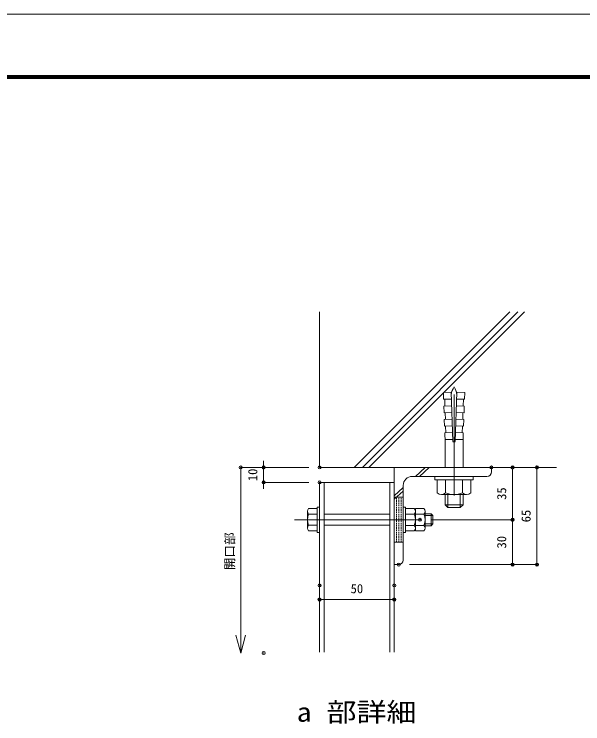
# Model space of a CAD drawing. Units: millimetres, scale not verified. Extents: x -1261 to 1262, y -891 to 891.
# Drawn here: x -299.9 to 80.6, y 416.5 to 891 of the extents above; entities that cross this region are included whole.
import ezdxf
from ezdxf.enums import TextEntityAlignment as Align

# ---------------------------------------------------------------- set-up
doc = ezdxf.new("R2010")
doc.units = ezdxf.units.MM
doc.header["$LTSCALE"] = 4
doc.header["$PDMODE"] = 32
doc.header["$PDSIZE"] = 2
for name, pattern in [('USER1', [19.1, 12.7, -6.4]), ('USER2', [51, 31.8, -6.4, 6.4, -6.4]), ('USER3', [6.5, 0.1, -6.4]), ('USER5', [0.375, 0.25, -0.125])]:
    doc.linetypes.add(name, pattern=pattern)
for name, color, linetype, lineweight in [('0-0_0', 3, 'Continuous', 18), ('0-1_CSLAYER2', 7, 'Continuous', 18), ('0-3_Defpoints', 7, 'Continuous', 18), ('0-4_41_U+FF71_U+FF99_U+FF90', 7, 'Continuous', 18), ('0-6_CSLAYER3', 7, 'Continuous', 18), ('0-A_WAKU', 7, 'Continuous', 18)]:
    doc.layers.add(name, color=color, linetype=linetype, lineweight=lineweight)
doc.styles.add('ＭＳ ゴシック', font='')
doc.styles.get('ＭＳ ゴシック').set_extended_font_data('MS Gothic')

# ---------------------------------------------------------------- blocks, each defined once
blk = doc.blocks.new('BLKF0061')
at = {"layer": '0-6_CSLAYER3'}
for p, q in [((397.5116, 323.7191), (397.4366, 321.2208)), ((398.9679, 324.0926), (397.6844, 324.1311)), ((398.9745, 324.3147), (398.8612, 320.5386)), ((398.9679, 324.0926), (398.8679, 320.7607)), ((398.9745, 324.3147), (399.3299, 324.304)), ((399.2166, 320.528), (399.3299, 324.304)), ((398.9428, 323.259), (397.6594, 323.2975)), ((409.6936, 322.9365), (400.009, 323.227)), ((398.8929, 321.5943), (397.6094, 321.6328)), ((398.8679, 320.7607), (397.5844, 320.7992)), ((398.8612, 320.5386), (399.2166, 320.528)), ((409.6436, 321.2718), (399.9591, 321.5623))]:
    blk.add_line(p, q, dxfattribs=at)
for centre, radius, start, end in [((398.1335, 323.7004), 0.6223, 136.20662, 220.35666), ((399.7151, 322.4027), 2.242, 156.4791, 200.08419), ((398.0586, 321.2022), 0.6223, 136.20662, 220.35666)]:
    blk.add_arc(centre, radius, start, end, dxfattribs=at)
blk = doc.blocks.new('_Origin2')
at = {"layer": '0-0_0', "color": 7, "lineweight": 9}
blk.add_line((-0.5, 0), (-1, 0), dxfattribs=at)
for radius in [0.5, 0.25]:
    blk.add_circle((0, 0), radius, dxfattribs=at)
blk = doc.blocks.new('D59')
at = {"layer": '0-1_CSLAYER2', "lineweight": 9}
for p, q in [((2347.219, 1384.723), (2347.219, 1386.883)), ((2377.443, 1382.563), (2347.219, 1382.563)), ((2347.219, 1372.563), (2347.219, 1382.563)), ((2377.443, 1372.563), (2347.219, 1372.563)), ((2347.219, 1370.403), (2347.219, 1368.243))]:
    blk.add_line(p, q, dxfattribs=at)
at = {"layer": '0-3_Defpoints'}
for p in [(2347.219, 1382.563), (2384.643, 1382.563), (2384.643, 1372.563)]:
    blk.add_point(p, dxfattribs=at)
at = {"layer": '0-1_CSLAYER2', "xscale": 2.16, "yscale": 2.16}
for p, rotation in [((2347.219, 1382.563), 270), ((2347.219, 1372.563), 90)]:
    blk.add_blockref('_Origin2', p, dxfattribs=dict(at, rotation=rotation))
at = {"layer": '0-1_CSLAYER2', "style": 'ＭＳ ゴシック'}
blk.add_text('10', height=6.158, rotation=90, dxfattribs=at).set_placement((2344.819, 1373.363), align=Align.BOTTOM_LEFT)
blk = doc.blocks.new('D60')
at = {"layer": '0-1_CSLAYER2', "lineweight": 9}
for p, q in [((2506.843, 1382.563), (2513.788, 1382.563)), ((2513.788, 1380.403), (2513.788, 1349.723)), ((2458.997, 1347.563), (2513.788, 1347.563))]:
    blk.add_line(p, q, dxfattribs=at)
at = {"layer": '0-3_Defpoints'}
for p in [(2499.643, 1382.563), (2451.797, 1347.563), (2513.788, 1347.563)]:
    blk.add_point(p, dxfattribs=at)
at = {"layer": '0-1_CSLAYER2', "xscale": 2.16, "yscale": 2.16}
for p, rotation in [((2513.788, 1382.563), 90), ((2513.788, 1347.563), 270)]:
    blk.add_blockref('_Origin2', p, dxfattribs=dict(at, rotation=rotation))
at = {"layer": '0-1_CSLAYER2', "style": 'ＭＳ ゴシック'}
blk.add_text('35', height=6.158, rotation=90, dxfattribs=at).set_placement((2511.388, 1360.863), align=Align.BOTTOM_LEFT)
blk = doc.blocks.new('D61')
at = {"layer": '0-1_CSLAYER2', "lineweight": 9}
for p, q in [((2458.997, 1347.563), (2513.788, 1347.563)), ((2513.788, 1345.403), (2513.788, 1319.723)), ((2444.843, 1317.563), (2513.788, 1317.563))]:
    blk.add_line(p, q, dxfattribs=at)
at = {"layer": '0-3_Defpoints'}
for p in [(2451.797, 1347.563), (2437.643, 1317.563), (2513.788, 1317.563)]:
    blk.add_point(p, dxfattribs=at)
at = {"layer": '0-1_CSLAYER2', "xscale": 2.16, "yscale": 2.16}
for p, rotation in [((2513.788, 1347.563), 90), ((2513.788, 1317.563), 270)]:
    blk.add_blockref('_Origin2', p, dxfattribs=dict(at, rotation=rotation))
at = {"layer": '0-1_CSLAYER2', "style": 'ＭＳ ゴシック'}
blk.add_text('30', height=6.158, rotation=90, dxfattribs=at).set_placement((2511.388, 1328.363), align=Align.BOTTOM_LEFT)
blk = doc.blocks.new('D62')
at = {"layer": '0-1_CSLAYER2', "lineweight": 9}
for p, q in [((2506.843, 1382.563), (2530.133, 1382.563)), ((2530.133, 1319.723), (2530.133, 1380.403)), ((2444.843, 1317.563), (2530.133, 1317.563))]:
    blk.add_line(p, q, dxfattribs=at)
at = {"layer": '0-3_Defpoints'}
for p in [(2499.643, 1382.563), (2530.133, 1382.563), (2437.643, 1317.563)]:
    blk.add_point(p, dxfattribs=at)
at = {"layer": '0-1_CSLAYER2', "xscale": 2.16, "yscale": 2.16}
for p, rotation in [((2530.133, 1382.563), 90), ((2530.133, 1317.563), 270)]:
    blk.add_blockref('_Origin2', p, dxfattribs=dict(at, rotation=rotation))
at = {"layer": '0-1_CSLAYER2', "style": 'ＭＳ ゴシック'}
blk.add_text('65', height=6.158, rotation=90, dxfattribs=at).set_placement((2527.733, 1345.863), align=Align.BOTTOM_LEFT)
blk = doc.blocks.new('_Open30')
at = {"layer": '0-0_0', "color": 7, "lineweight": 9}
blk.add_line((0, 0), (-1, 0), dxfattribs=at)
blk.add_lwpolyline([(-1, 0.2679), (0, 0), (-1, -0.2679)], dxfattribs=at)
blk = doc.blocks.new('D63')
at = {"layer": '0-1_CSLAYER2', "lineweight": 9}
for p in [(2377.443, 1382.563), (2331.853, 1270.456)]:
    blk.add_line(p, (2331.853, 1382.563), dxfattribs=at)
at = {"layer": '0-3_Defpoints'}
for p in [(2331.853, 1382.563), (2384.643, 1382.563), (2347.219, 1258.456)]:
    blk.add_point(p, dxfattribs=at)
at = {"layer": '0-1_CSLAYER2', "xscale": 12, "yscale": 12, "rotation": 270}
blk.add_blockref('_Open30', (2331.853, 1258.456), dxfattribs=at)
at = {"layer": '0-1_CSLAYER2', "style": 'ＭＳ ゴシック'}
blk.add_text('開口部', height=6.158, rotation=90, dxfattribs=at).set_placement((2329.453, 1313.91), align=Align.BOTTOM_LEFT)
blk = doc.blocks.new('D64')
at = {"layer": '0-1_CSLAYER2', "lineweight": 9}
for p, q in [((2384.643, 1296.438), (2384.643, 1294.198)), ((2434.643, 1296.438), (2434.643, 1294.198)), ((2386.803, 1294.198), (2432.483, 1294.198))]:
    blk.add_line(p, q, dxfattribs=at)
at = {"layer": '0-3_Defpoints'}
for p in [(2384.643, 1303.638), (2434.643, 1303.638), (2434.643, 1294.198)]:
    blk.add_point(p, dxfattribs=at)
at = {"layer": '0-1_CSLAYER2', "xscale": 2.16, "yscale": 2.16, "rotation": 180}
blk.add_blockref('_Origin2', (2384.643, 1294.198), dxfattribs=at)
at = {"layer": '0-1_CSLAYER2', "xscale": 2.16, "yscale": 2.16}
blk.add_blockref('_Origin2', (2434.643, 1294.198), dxfattribs=at)
at = {"layer": '0-1_CSLAYER2', "style": 'ＭＳ ゴシック'}
blk.add_text('50', height=6.158, dxfattribs=at).set_placement((2405.443, 1296.598), align=Align.BOTTOM_LEFT)
blk = doc.blocks.new('BLKF0153')
at = {"layer": '0-6_CSLAYER3'}
for p, q in [((350.396, 80.01), (350.796, 80.41)), ((350.396, 78.676), (350.396, 80.01)), ((353.063, 80.01), (350.396, 80.01)), ((352.663, 80.41), (350.796, 80.41)), ((350.796, 78.676), (350.796, 80.41)), ((352.663, 78.676), (352.663, 80.41)), ((353.063, 80.01), (352.663, 80.41)), ((353.063, 78.676), (353.063, 80.01)), ((349.229, 76.51), (349.229, 78.436)), ((353.604, 78.676), (349.855, 78.676)), ((350.48, 76.51), (350.48, 78.436)), ((352.978, 76.51), (352.978, 78.436)), ((354.229, 76.51), (354.229, 78.436)), ((354.229, 76.51), (349.229, 76.51)), ((349.229, 74.343), (349.229, 76.269)), ((353.604, 76.51), (349.855, 76.51)), ((350.48, 74.343), (350.48, 76.269)), ((352.978, 74.343), (352.978, 76.269)), ((354.229, 74.343), (354.229, 76.269)), ((348.896, 74.343), (348.896, 73.81)), ((354.563, 74.343), (348.896, 74.343)), ((354.229, 74.343), (349.229, 74.343)), ((354.563, 74.343), (354.563, 73.81)), ((348.896, 73.81), (354.563, 73.81))]:
    blk.add_line(p, q, dxfattribs=at)
for centre, radius, start, end in [((349.855, 77.743), 0.933, 47.92498, 132.07502), ((351.729, 75.313), 3.363, 68.19746, 111.80254), ((353.604, 77.743), 0.933, 47.92498, 132.07502), ((349.855, 75.576), 0.933, 47.92498, 132.07502), ((351.729, 73.146), 3.363, 68.19746, 111.80254), ((353.604, 75.576), 0.933, 47.92498, 132.07502)]:
    blk.add_arc(centre, radius, start, end, dxfattribs=at)

msp = doc.modelspace()

# ---------------------------------------------------------------- linework, layer by layer
at = {"layer": '0-3_Defpoints', "color": 5}
msp.add_line((1261.519, 891), (-1261.481, 891), dxfattribs=at)
at = {"layer": '0-4_41_U+FF71_U+FF99_U+FF90', "linetype": 'USER5'}
for p, q in [((-44.072, 537.983), (-44.072, 567.983)), ((-42.572, 537.983), (-42.572, 567.983)), ((-41.072, 537.983), (-41.072, 567.983))]:
    msp.add_line(p, q, dxfattribs=at)
at = {"layer": '0-6_CSLAYER3', "color": 4}
for p in [(-95.572, 692.059), (63.018, 587.951)]:
    msp.add_line(p, (-95.572, 587.951), dxfattribs=at)
at = {"layer": '0-6_CSLAYER3'}
for p, q in [((-72.332, 587.951), (31.776, 692.059)), ((-66.888, 587.951), (37.22, 692.059)), ((-62.508, 587.951), (41.6, 692.059)), ((-7.535, 638.205), (-12.72, 638.024)), ((-12.562, 633.501), (-12.72, 638.024)), ((-6.325, 605.338), (-7.473, 638.207)), ((-4.819, 605.338), (-3.671, 638.207)), ((-3.608, 638.205), (1.576, 638.024)), ((1.418, 633.501), (1.576, 638.024)), ((-12.562, 633.501), (-7.336, 633.683)), ((-11.655, 629.03), (-11.812, 633.527)), ((1.418, 633.501), (-3.808, 633.683)), ((0.511, 629.03), (0.668, 633.527)), ((-12.405, 629.004), (-7.179, 629.186)), ((-12.248, 624.506), (-12.405, 629.004)), ((1.261, 629.004), (-3.965, 629.186)), ((1.104, 624.506), (1.261, 629.004)), ((-12.248, 624.506), (-7.022, 624.689)), ((-11.341, 620.035), (-11.498, 624.532)), ((1.104, 624.506), (-4.122, 624.689)), ((0.197, 620.035), (0.354, 624.532)), ((-12.091, 620.009), (-6.865, 620.192)), ((-11.934, 615.512), (-12.091, 620.009)), ((0.947, 620.009), (-4.279, 620.192)), ((0.79, 615.512), (0.947, 620.009)), ((-11.934, 615.512), (-6.708, 615.694)), ((-11.027, 611.041), (-11.184, 615.538)), ((0.79, 615.512), (-4.436, 615.694)), ((-0.117, 611.041), (0.04, 615.538)), ((-11.777, 611.015), (-6.551, 611.197)), ((-11.572, 605.154), (-11.777, 611.015)), ((0.633, 611.015), (-4.593, 611.197)), ((0.428, 605.154), (0.633, 611.015)), ((-11.619, 606.517), (-6.391, 606.7)), ((-11.572, 587.951), (-11.572, 605.154)), ((-6.322, 605.154), (-4.822, 605.154)), ((0.476, 606.517), (-4.753, 606.7)), ((0.428, 587.951), (0.428, 605.154)), ((-31.394, 581.951), (-24.802, 587.951)), ((-28.771, 581.951), (-22.179, 587.951)), ((19.428, 584.951), (19.428, 587.951)), ((-33.572, 581.951), (16.428, 581.951)), ((-18.322, 579.551), (-18.322, 581.951)), ((7.178, 581.951), (-18.322, 581.951)), ((-18.322, 579.551), (7.178, 579.551)), ((-16.822, 579.551), (-16.822, 570.884)), ((-16.822, 579.551), (5.678, 579.551)), ((-11.193, 579.551), (-11.193, 570.884)), ((0.049, 579.551), (0.049, 570.884)), ((5.678, 579.551), (5.678, 570.884)), ((7.178, 579.551), (7.178, 581.951)), ((-95.572, 577.951), (-95.572, 464.419)), ((-45.572, 577.951), (-95.572, 577.951)), ((-92.572, 577.951), (-92.572, 464.419)), ((-48.572, 577.951), (-48.572, 464.419)), ((-45.572, 577.951), (-45.572, 464.419)), ((-45.572, 569.046), (-39.572, 574.508)), ((-39.572, 525.951), (-39.572, 575.951)), ((-45.572, 566.659), (-39.572, 572.12)), ((-14.007, 569.801), (2.864, 569.801)), ((-11.572, 569.801), (-11.572, 563.051)), ((-9.772, 569.801), (-9.772, 561.251)), ((-1.372, 569.801), (-1.372, 561.251)), ((0.428, 569.801), (0.428, 563.051)), ((-11.572, 563.051), (0.428, 563.051)), ((-11.572, 563.051), (-9.772, 561.251)), ((-9.772, 561.251), (-1.372, 561.251)), ((0.428, 563.051), (-1.372, 561.251))]:
    msp.add_line(p, q, dxfattribs=at)
at = {"layer": '0-6_CSLAYER3', "linetype": 'USER2'}
for p, q in [((-5.572, 569.107), (-5.572, 636.68)), ((-5.572, 576.551), (-5.572, 631.677)), ((-112.271, 552.951), (-28.418, 552.951))]:
    msp.add_line(p, q, dxfattribs=at)
at = {"layer": '0-6_CSLAYER3', "linetype": 'USER3'}
msp.add_line((-4.822, 605.154), (-6.322, 605.154), dxfattribs=at)
at = {"layer": '0-6_CSLAYER3', "linetype": 'USER1'}
for p, q in [((-45.572, 567.983), (-39.572, 567.983)), ((-45.572, 537.983), (-39.572, 537.983))]:
    msp.add_line(p, q, dxfattribs=at)
at = {"layer": '0-6_CSLAYER3'}
msp.add_lwpolyline([(-42.572, 522.951), (-45.572, 522.951), (-45.572, 587.951), (19.428, 587.951)], dxfattribs=at)
for centre, radius, start, end in [((4.228, 635.403), 11.703, 146.86046, 174.22391), ((-15.372, 635.403), 11.703, 5.77609, 33.13954), ((16.428, 584.951), 3, 270, 0), ((-33.572, 575.951), 6, 90, 180), ((-14.007, 574.001), 4.2, 227.92498, 312.07502), ((-5.572, 584.935), 15.134, 248.19746, 291.80254), ((2.864, 574.001), 4.2, 227.92498, 312.07502), ((-42.572, 525.951), 3, 270, 0)]:
    msp.add_arc(centre, radius, start, end, dxfattribs=at)
at = {"layer": '0-A_WAKU'}
for p, q in [((1199.419, 849.9), (-1202.381, 849.9)), ((1198.969, 849.45), (-1201.931, 849.45)), ((1198.519, 849), (-1201.481, 849)), ((1198.069, 848.55), (-1201.031, 848.55)), ((1197.619, 848.1), (-1200.581, 848.1))]:
    msp.add_line(p, q, dxfattribs=at)

# ---------------------------------------------------------------- block references
at = {"layer": '0-0_0'}
for name, p, xscale, yscale, rotation in [('BLKF0061', (-1847.987, -951.115), 4.5, 4.5, 1.71836), ('BLKF0153', (-261, -502.237), -3, 3, 270)]:
    msp.add_blockref(name, p, dxfattribs=dict(at, xscale=xscale, yscale=yscale, rotation=rotation))
at = {"layer": '0-1_CSLAYER2'}
for name in ['D63', 'D59', 'D62', 'D60', 'D61', 'D64']:
    msp.add_blockref(name, (-2480.215, -794.612), dxfattribs=at)

# ---------------------------------------------------------------- texts
at = {"layer": '0-6_CSLAYER3', "style": 'ＭＳ ゴシック', "width": 1.15}
msp.add_text('a 部詳細', height=12.78, dxfattribs=at).set_placement((-110.894, 414.104), align=Align.BOTTOM_LEFT)

doc.saveas('drawing.dxf')
